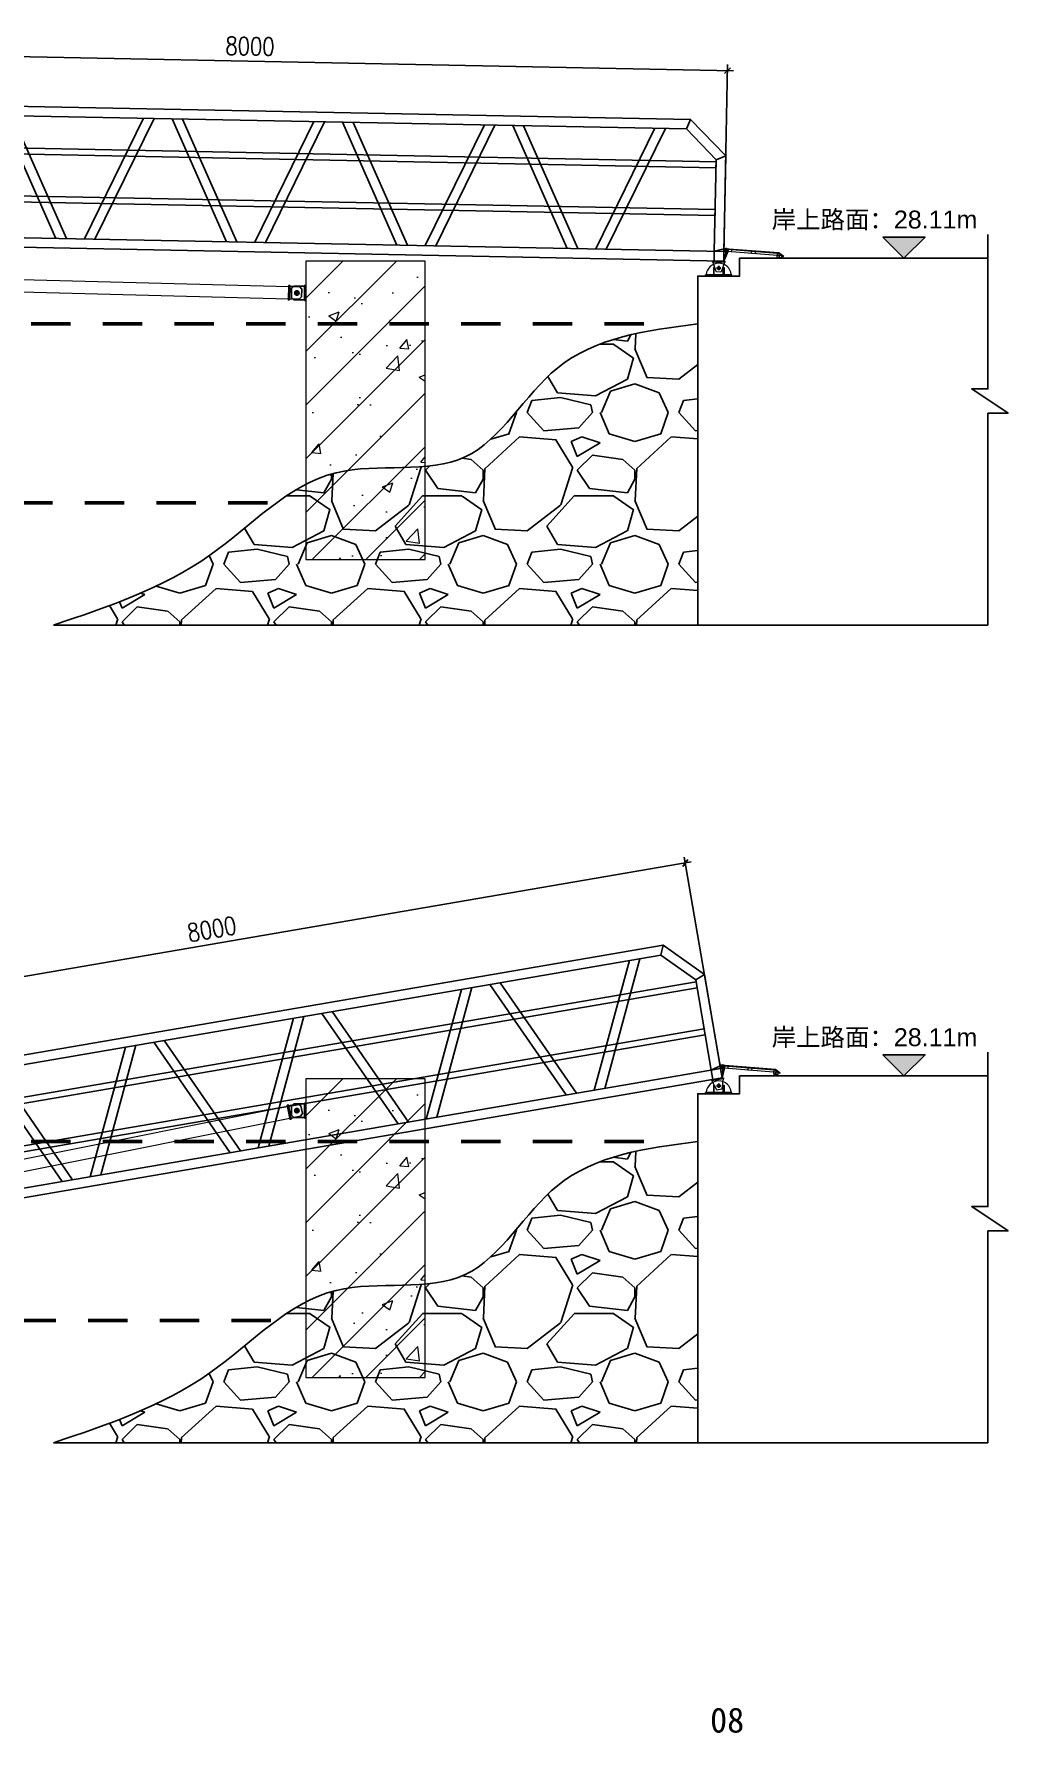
# Model space of a CAD drawing. Header units: millimetres. Extents: x 11827 to 862553, y 15071 to 134256.
# Drawn here: x 665599 to 673753, y 85009 to 99238 of the extents above; entities that cross this region are included whole.
import ezdxf
from ezdxf.enums import TextEntityAlignment as Align

# ---------------------------------------------------------------- set-up
doc = ezdxf.new("R2010")
doc.units = ezdxf.units.MM
doc.linetypes.add('CENTER', pattern=[2, 1.25, -0.25, 0.25, -0.25])
doc.linetypes.add('CENTER2', pattern=[28.575, 19.05, -3.175, 3.175, -3.175])
for name, color, linetype, lineweight in [('图框', 7, 'Continuous', 13), ('文本', 3, 'Continuous', 13), ('结构', 52, 'Continuous', 18), ('铝斜撑', 241, 'Continuous', 9)]:
    doc.layers.add(name, color=color, linetype=linetype, lineweight=lineweight)
doc.layers.add('铝横梁', color=220, linetype='Continuous')
doc.layers.add('铝通', color=4, linetype='Continuous')
doc.styles.add('HZTXT', font='txtw.shx', dxfattribs={"width": 0.8, "bigfont": 'hztxtw.shx'})
doc.styles.get("Standard").update_dxf_attribs({"font": 'arial.ttf'})
doc.styles.add('宋体', font='')
doc.styles.get('宋体').set_extended_font_data('SimSun')
doc.dimstyles.new('DIM-50', dxfattribs={"dimscale": 50, "dimtxt": 3, "dimasz": 1, "dimexe": 1, "dimexo": 1, "dimgap": 1, "dimtad": 1, "dimdec": 1, "dimdsep": 46, "dimtxsty": 'HZTXT', "dimblk": 'OBLIQUE', "dimblk1": 'ARCHTICK', "dimblk2": 'OBLIQUE', "dimcen": 0, "dimdle": 1, "dimclrd": 9, "dimclre": 9, "dimclrt": 2, "dimadec": 1, "dimazin": 0, "dimtfac": 1, "dimtdec": 1, "dimtix": 1, "dimtmove": 2, "dimatfit": 3, "dimldrblk": 'OBLIQUE', "dimfxl": 15, "dimtolj": 1, "dimtzin": 0, "dimarcsym": 1})

# ---------------------------------------------------------------- blocks, each defined once
blk = doc.blocks.new('GW-R')
at = {"color": 3, "linetype": 'CENTER2'}
for p, q in [((8398, 1960), (8368, 1960)), ((8383, 1945), (8383, 1975))]:
    blk.add_line(p, q, dxfattribs=at)
at = {"color": 1, "linetype": 'CENTER', "ltscale": 0.52}
for p, q in [((8369, 1960), (8397, 1960)), ((8383, 1974), (8383, 1946))]:
    blk.add_line(p, q, dxfattribs=at)
blk.add_lwpolyline([(8443, 2035), (8323, 2035), (8323, 2025), (8443, 2025)], close=True)
at = {"color": 0}
for points in [[(8360, 1942), (8323, 2025)], [(8406, 1942), (8443, 2025)]]:
    blk.add_lwpolyline(points, dxfattribs=at)
blk.add_lwpolyline([(8406, 1942, -0.317501), (8397, 1935), (8370, 1935, -0.317501), (8360, 1942)], format="xyb")
blk.add_circle((8383, 1960), 9)
blk.add_circle((8383, 1960), 9)
blk.add_arc((8383, 1960), 55, 144.9944, 35.0056)
blk = doc.blocks.new('A$C1CD0366B')
at = {"color": 1, "linetype": 'CENTER', "ltscale": 0.52}
for p, q in [((46, 50), (74, 50)), ((60, 36), (60, 64))]:
    blk.add_line(p, q, dxfattribs=at)
blk.add_lwpolyline([(0, 100), (0, 0), (10, 0), (10, 100)], close=True)
blk.add_lwpolyline([(10, 100), (87, 74, -0.315452), (90, 69), (90, 31, -0.315452), (87, 26), (10, 0)], format="xyb")
blk.add_circle((60, 50), 11)
blk = doc.blocks.new('*U46')
at = {"layer": '铝横梁'}
for points in [[(-163, -510), (-638, 510)], [(-75, -510), (-550, 510)], [(75, -510), (550, 510)], [(163, -510), (638, 510)]]:
    blk.add_lwpolyline(points, dxfattribs=at)
blk = doc.blocks.new('*U47')
at = {"color": 0, "linetype": 'ByBlock', "lineweight": -2, "transparency": 16777216}
for p in [(0, 0), (1427, 0), (2854, 0), (4281, 0), (5708, 0)]:
    blk.add_blockref('*U46', p, dxfattribs=at)
blk = doc.blocks.new('GW')
at = {"color": 3}
for points in [[(1209734, 2417378), (1209734, 2418178), (1209434, 2418478), (1202034, 2418478), (1201734, 2418178), (1201734, 2417378)], [(1202067, 2418398), (1202034, 2418478)], [(1209401, 2418398), (1209434, 2418478)], [(1209654, 2417378), (1209654, 2418145), (1209401, 2418398), (1202067, 2418398), (1201814, 2418145), (1201814, 2417378)], [(1201814, 2418145), (1201734, 2418178)], [(1209654, 2418145), (1209734, 2418178)]]:
    blk.add_lwpolyline(points, dxfattribs=at)
for points in [[(1201814, 2418128), (1209686, 2418128), (1209686, 2418078), (1201814, 2418078)], [(1201814, 2417728), (1209686, 2417728), (1209686, 2417678), (1201814, 2417678)]]:
    blk.add_lwpolyline(points, close=True)
blk.add_lwpolyline([(1201734, 2417378), (1209734, 2417378), (1209734, 2417298), (1201734, 2417298)], close=True, dxfattribs=at)
at = {"layer": '铝通'}
for points in [[(1201722, 2417404), (1201814, 2417378), (1201814, 2417298), (1201734, 2417298), (1201702, 2417379)], [(1209747, 2417404), (1209654, 2417378), (1209654, 2417298), (1209734, 2417298), (1209767, 2417379)]]:
    blk.add_lwpolyline(points, dxfattribs=at)
for points in [[(1201734, 2417378), (1201734, 2417322), (1201724, 2417322), (1201714, 2417378)], [(1209734, 2417378), (1209734, 2417322), (1209744, 2417322), (1209754, 2417378)]]:
    blk.add_lwpolyline(points, close=True, dxfattribs=at)
for centre in [(1201716, 2417388), (1209753, 2417388)]:
    blk.add_circle(centre, 7, dxfattribs=at)
for centre, start, end in [((1201716, 2417388), 69.0024, 213.7395), ((1209753, 2417388), 326.2605, 110.9976)]:
    blk.add_arc(centre, 17, start, end, dxfattribs=at)
for name, p in [('*U47', (1202882, 2417888)), ('GW-R', (1201301, 2415263))]:
    blk.add_blockref(name, p)
at = {"layer": '图框', "rotation": 270.000000000001}
blk.add_blockref('A$C1CD0366B', (1201724, 2417298), dxfattribs=at)
blk = doc.blocks.new('*U26')
at = {"color": 5, "const_width": 30}
blk.add_lwpolyline([(166, 0), (-166, 0)], dxfattribs=at)
blk = doc.blocks.new('*U27')
at = {"color": 0, "linetype": 'ByBlock', "lineweight": -2, "transparency": 16777216}
for p in [(0, 0), (600, 0), (1200, 0), (1800, 0), (2400, 0), (3000, 0), (3600, 0), (4200, 0), (4800, 0), (5400, 0), (6000, 0), (6600, 0), (7200, 0), (7800, 0), (8400, 0), (9000, 0), (9600, 0), (10200, 0), (10800, 0), (11400, 0), (12000, 0), (12600, 0), (13200, 0)]:
    blk.add_blockref('*U26', p, dxfattribs=at)
blk = doc.blocks.new('*U24')
at = {"color": 5, "const_width": 30}
blk.add_lwpolyline([(166, 0), (-166, 0)], dxfattribs=at)
blk = doc.blocks.new('*U25')
at = {"color": 0, "linetype": 'ByBlock', "lineweight": -2, "transparency": 16777216}
for p in [(0, 0), (600, 0), (1200, 0), (1800, 0), (2400, 0), (3000, 0), (3600, 0), (4200, 0), (4800, 0), (5400, 0), (6000, 0), (6600, 0), (7200, 0), (7800, 0), (8400, 0), (9000, 0), (9600, 0), (10200, 0), (10800, 0), (11400, 0), (12000, 0), (12600, 0), (13200, 0), (13800, 0), (14400, 0), (15000, 0), (15600, 0), (16200, 0)]:
    blk.add_blockref('*U24', p, dxfattribs=at)
blk = doc.blocks.new('JAGZZ')
at = {"color": 1, "linetype": 'CENTER2'}
for p, q in [((524725, 12996), (524689, 12996)), ((524707, 12979), (524707, 13014))]:
    blk.add_line(p, q, dxfattribs=at)
at = {"layer": '结构', "color": 4}
for p, q in [((524597, 12929), (524597, 12941)), ((524817, 12941), (524597, 12941)), ((524817, 12929), (524597, 12929)), ((524817, 12929), (524817, 12941))]:
    blk.add_line(p, q, dxfattribs=at)
for points in [[(524670, 12941), (524670, 13001), (524662, 13001), (524662, 12941)], [(524744, 12941), (524744, 13001), (524752, 13001), (524752, 12941)]]:
    blk.add_lwpolyline(points, close=True, dxfattribs=at)
at = {"layer": '结构'}
blk.add_circle((524707, 12996), 13, dxfattribs=at)
at = {"layer": '结构', "color": 4}
blk.add_arc((524707, 12931), 106, 5.7248, 174.2752, dxfattribs=at)
blk = doc.blocks.new('*U37')
at = {"color": 5, "const_width": 30}
blk.add_lwpolyline([(166, 0), (-166, 0)], dxfattribs=at)
blk = doc.blocks.new('*U38')
at = {"color": 0, "linetype": 'ByBlock', "lineweight": -2, "transparency": 16777216}
for p in [(0, 0), (600, 0), (1200, 0), (1800, 0), (2400, 0), (3000, 0), (3600, 0), (4200, 0), (4800, 0), (5400, 0), (6000, 0), (6600, 0), (7200, 0), (7800, 0), (8400, 0), (9000, 0), (9600, 0), (10200, 0), (10800, 0), (11400, 0), (12000, 0), (12600, 0), (13200, 0)]:
    blk.add_blockref('*U37', p, dxfattribs=at)
blk = doc.blocks.new('*U39')
at = {"color": 5, "const_width": 30}
blk.add_lwpolyline([(166, 0), (-166, 0)], dxfattribs=at)
blk = doc.blocks.new('*U40')
at = {"color": 0, "linetype": 'ByBlock', "lineweight": -2, "transparency": 16777216}
for p in [(0, 0), (600, 0), (1200, 0), (1800, 0), (2400, 0), (3000, 0), (3600, 0), (4200, 0), (4800, 0), (5400, 0), (6000, 0), (6600, 0), (7200, 0), (7800, 0), (8400, 0), (9000, 0), (9600, 0), (10200, 0), (10800, 0), (11400, 0), (12000, 0), (12600, 0), (13200, 0), (13800, 0), (14400, 0), (15000, 0), (15600, 0), (16200, 0)]:
    blk.add_blockref('*U39', p, dxfattribs=at)
blk = doc.blocks.new('_Oblique')
at = {"color": 0, "linetype": 'ByBlock', "lineweight": -2}
blk.add_line((-0.5, -0.5), (0.5, 0.5), dxfattribs=at)
blk = doc.blocks.new('*D48')
at = {"color": 9, "lineweight": -2, "transparency": 16777216}
for p, q in [((671454, 98930), (663355, 99089)), ((663375, 97543), (663406, 99138)), ((671373, 97386), (671405, 98981))]:
    blk.add_line(p, q, dxfattribs=at)
at = {"layer": 'Defpoints', "color": 0, "transparency": 16777216}
for p in [(663405, 99088), (663374, 97493), (671372, 97336)]:
    blk.add_point(p, dxfattribs=at)
at = {"color": 9, "lineweight": -2, "transparency": 16777216, "xscale": 50, "yscale": 50, "zscale": 50}
for p, rotation in [((663405, 99088), 178.8760796570561), ((671404, 98931), 358.8760796570561)]:
    blk.add_blockref('_Oblique', p, dxfattribs=dict(at, rotation=rotation))
at = {"color": 2, "transparency": 16777216, "insert": (667407, 99135), "char_height": 150, "attachment_point": 5, "rotation": 358.8761, "style": 'HZTXT'}
blk.add_mtext('\\A1;8000', dxfattribs=at)
blk = doc.blocks.new('_ArchTick')
at = {"color": 0, "linetype": 'ByBlock', "lineweight": 100, "const_width": 0.15}
blk.add_lwpolyline([(-0.5, -0.5), (0.5, 0.5)], dxfattribs=at)
blk = doc.blocks.new('*D49')
at = {"color": 9, "lineweight": -2, "transparency": 16777216}
for p, q in [((671100, 92304), (663117, 90932)), ((671352, 90545), (671043, 92344)), ((663467, 89190), (663158, 90990))]:
    blk.add_line(p, q, dxfattribs=at)
at = {"layer": 'Defpoints', "color": 0, "transparency": 16777216}
for p in [(663167, 90941), (671360, 90495), (663476, 89141)]:
    blk.add_point(p, dxfattribs=at)
at = {"color": 9, "lineweight": -2, "transparency": 16777216, "xscale": 50, "yscale": 50, "zscale": 50}
for p, rotation in [((671051, 92295), 9.746884689865425), ((663167, 90941), 189.7468846898654)]:
    blk.add_blockref('_Oblique', p, dxfattribs=dict(at, rotation=rotation))
at = {"color": 2, "transparency": 16777216, "insert": (667088, 91741), "char_height": 150, "attachment_point": 5, "rotation": 9.7469, "style": 'HZTXT'}
blk.add_mtext('\\A1;8000', dxfattribs=at)
blk = doc.blocks.new('M-ARM-b')
at = {"color": 4}
for points in [[(202176, 25902), (202096, 25902), (202076, 25882), (202076, 25817), (202096, 25797), (202176, 25797)], [(202176, 25789), (202176, 25909), (202186, 25909), (202186, 25789), (202176, 25789)], [(208807, 25789), (208807, 25909), (208797, 25909), (208797, 25789), (208807, 25789)], [(208807, 25902), (208887, 25902), (208907, 25882), (208907, 25817), (208887, 25797), (208807, 25797)]]:
    blk.add_lwpolyline(points, dxfattribs=at)
for centre in [(202116, 25849), (208867, 25849)]:
    blk.add_circle(centre, 18, dxfattribs=at)
at = {"layer": 'Defpoints', "color": 4, "linetype": 'CENTER', "ltscale": 5}
for points in [[(202093, 25849), (202139, 25849)], [(202116, 25872), (202116, 25826)], [(208890, 25849), (208844, 25849)], [(208867, 25872), (208867, 25826)]]:
    blk.add_lwpolyline(points, dxfattribs=at)
at = {"layer": '铝斜撑', "color": 4}
blk.add_lwpolyline([(208797, 25799), (208797, 25899), (202186, 25899), (202186, 25799), (208797, 25799)], dxfattribs=at)
blk = doc.blocks.new('ZZ-2')
blk.add_lwpolyline([(125607, 24331), (125517, 24331), (125497, 24311), (125497, 24236), (125517, 24216), (125607, 24216)])
blk.add_lwpolyline([(125617, 24211), (125607, 24211), (125607, 24336), (125617, 24336)], close=True)
blk.add_circle((125542, 24274), 18)
at = {"layer": 'Defpoints', "color": 1, "linetype": 'CENTER', "ltscale": 5}
for points in [[(125519, 24274), (125565, 24274)], [(125542, 24297), (125542, 24251)]]:
    blk.add_lwpolyline(points, dxfattribs=at)
at = {"layer": 'Defpoints', "color": 1, "linetype": 'CENTER', "ltscale": 2}
for points in [[(125602, 24311), (125612, 24311), (125622, 24311)], [(125602, 24236), (125612, 24236), (125622, 24236)]]:
    blk.add_lwpolyline(points, dxfattribs=at)
for points in [[(125617, 24302), (125617, 24320), (125607, 24320), (125607, 24302)], [(125617, 24227), (125617, 24245), (125607, 24245), (125607, 24227)]]:
    blk.add_lwpolyline(points, close=True, dxfattribs=at)
blk = doc.blocks.new('A$C32F71815')
at = {"layer": '铝斜撑', "linetype": 'Continuous'}
for p, q in [((3, 20), (0, 20)), ((0, 20), (0, 0)), ((40, 0), (0, 0)), ((3, 20), (3, 3)), ((40, 3), (3, 3)), ((40, 0), (40, 3))]:
    blk.add_line(p, q, dxfattribs=at)
blk = doc.blocks.new('A$C42B83C84')
at = {"layer": '图框', "lineweight": 0}
h = blk.add_hatch(dxfattribs=at)
h.set_pattern_fill('ANSI31', color=256, scale=0.5, style=0)
h.set_pattern_definition([(45, (82514.4754, -36464.1272), (-1.122532015, 1.122532015), [])])
edge = h.paths.add_edge_path(flags=17)
edge.add_arc((15, 30), 6.5, 0, 360)
edge = h.paths.add_edge_path()
edge.add_arc((15, 30), 10, 0, 360)
for p, q in [((0, 25), (0, 45)), ((0, 45), (458, 45)), ((5, 25), (0, 25)), ((5, 40), (5, 25)), ((457, 40), (5, 40)), ((457, 40), (497, 15)), ((458, 45), (500, 19)), ((462, 7), (462, 23)), ((467, 7), (467, 23)), ((497, 15), (500, 19))]:
    blk.add_line(p, q, dxfattribs=at)
for points in [[(29, 20), (29, 40), (444, 40), (444, 20)], [(59, 40), (59, 20), (29, 20), (29, 40)], [(259, 40), (259, 20), (229, 20), (229, 40)]]:
    blk.add_lwpolyline(points, close=True, dxfattribs=at)
blk.add_lwpolyline([(444, 20), (444, 10, 0.414214), (454, 0), (474, 0, 0.414214), (484, 10), (484, 20)], format="xyb", dxfattribs=at)
blk.add_lwpolyline([(458, 0), (458, 7), (470, 7), (470, 0)], dxfattribs=at)
for radius in [10, 6.5]:
    blk.add_circle((15, 30), radius, dxfattribs=at)
blk.add_blockref('A$C32F71815', (444, 20), dxfattribs=at)

msp = doc.modelspace()

# ---------------------------------------------------------------- hatches: boundary and pattern name
h = msp.add_hatch(color=256)
h.dxf.hatch_style = 1
h.paths.add_polyline_path([(672881.7, 97360.19), (672704.93, 97536.96), (673058.48, 97536.96)])
h = msp.add_hatch()
h.set_pattern_fill('GRAVEL', color=256, scale=50)
h.set_pattern_definition([(228.012788, (413725.76, 4618.93), (-10160, -11430), [170.8607, -16915.242]), (184.96974, (413611.464, 4491.93), (15239.999994, 1270.000072), [293.2024, -29027.0244]), (132.510447, (413319.364, 4466.53), (12700.000005, -13969.999995), [206.741, -20467.3614]), (267.27369, (412824.064, 4149.03), (1270.000003, 25400), [267.002, -26433.2187]), (292.833654, (412811.364, 3882.33), (-6350, 15240), [261.817, -25919.904]), (357.27369, (412912.964, 3641.03), (-25400, 1270.000003), [267.002, -26433.2187]), (37.69424, (413179.664, 3628.33), (-16509.999999, -12700.000001), [353.097, -34956.5577]), (72.255328, (413459.064, 3844.23), (8890.000002, 27939.999999), [333.36, -33002.6283]), (121.429566, (413560.664, 4161.73), (-10160.000001, 16509.999999), [267.9065, -26522.773]), (175.23636, (413420.96, 4390.33), (13970, -1270.000002), [305.8566, -14986.9685]), (222.397438, (413116.164, 4415.732), (-15239.9999995, -13970.0000005), [395.539, -39158.386]), (138.814075, (414081.36, 4136.33), (-8890, 7620), [135.002, -13365.283]), (171.469234, (413979.764, 4225.23), (16510, -2539.999997), [256.841, -25427.3195]), (225, (413725.8, 4263.3), (-2e-13, -1270), [179.6047, -1616.4466]), (203.19859, (413636.86, 4415.73), (6350, 2540), [96.7207, -9575.311]), (291.80141, (413547.96, 4377.63), (-1270, 3810), [136.783, -6702.3765]), (30.96376, (413598.76, 4250.63), (3810, 2540), [222.16, -7183.149]), (161.56505, (413789.26, 4364.93), (2540, -1270), [160.6436, -3855.449]), (16.38954, (412811.364, 4377.63), (12700, 3810), [225.044, -22279.4133]), (70.346176, (413027.26, 4441.13), (-5080, -13970), [188.7995, -18691.108]), (293.19859, (413789.26, 4618.93), (-2540, 6350), [193.44, -9478.592]), (343.61046, (413865.464, 4441.13), (-12700, 3810), [225.044, -22279.4133]), (339.443955, (412811.36, 3590.23), (-6350, 2540), [217.0176, -10633.867]), (294.77514, (413014.56, 3514.03), (-6350.000008, 13969.999997), [181.836, -18001.7967]), (66.80141, (413801.96, 3348.93), (2540, 6350), [193.44, -9478.592]), (17.354025, (413878.164, 3526.73), (-16510, -5080.000001), [212.8914, -21076.188]), (69.443955, (413179.66, 3348.93), (-2540, -6350), [108.509, -10742.376]), (101.30993, (413725.76, 3348.93), (-1270, 5080), [64.7573, -6410.9975]), (165.96376, (413713.06, 3412.43), (3810, -1270), [261.817, -4974.5273]), (186.009006, (413459.064, 3475.93), (12700, 1270), [242.6335, -24020.6824]), (303.69007, (413598.76, 4136.33), (-1270, 2540), [183.162, -4395.888]), (353.157227, (413700.364, 3983.93), (21590, -2539.999999), [319.7784, -31658.0045]), (60.945396, (414017.86, 3945.83), (-5080, -8890), [130.754, -12944.696]), (90, (414081.4, 4060.1), (-1270, 1270), [76.2, -1193.8]), (120.256437, (413433.66, 3514.03), (5080, -8890), [176.4335, -17466.9704]), (48.012787, (413344.76, 3666.43), (10160, 11430), [341.7214, -16744.381]), (0, (413573.4, 3920.4), (1270, 1270), [330.2, -939.8]), (325.304846, (413903.564, 3920.43), (12700.000005, -8889.999993), [200.805, -19879.6584]), (254.054604, (414068.66, 3806.13), (-1270, -5080), [184.9145, -9060.825]), (207.645975, (414017.864, 3628.33), (-24130.000001, -12699.999998), [301.0725, -29806.232]), (175.426079, (413751.164, 3488.63), (-16510, 1270), [318.5147, -31532.923])])
edge = h.paths.add_edge_path()
edge.add_spline(control_points=[(671156.07, 96810.19), (670727.04, 96754.13), (669924.63, 96649.3), (669317.82, 95455.03), (667985.56, 95761.43), (667075.91, 94727.23), (666217.82, 94440.15), (665762.01, 94287.65)], knot_values=[0, 0, 0, 0, 1232.4951549, 2305.06569416, 3392.34089239, 4656.95304614, 6089.8050604, 6089.8050604, 6089.8050604, 6089.8050604], degree=3, periodic=0)
edge.add_line((665762.01, 94287.65), (671156.07, 94287.65))
edge.add_line((671156.07, 94287.65), (671156.07, 96810.19))
h = msp.add_hatch(color=256)
h.dxf.hatch_style = 1
h.paths.add_polyline_path([(672881.7, 90512.49), (672704.93, 90689.26), (673058.48, 90689.26)])
h = msp.add_hatch()
h.set_pattern_fill('GRAVEL', color=256, scale=50)
h.set_pattern_definition([(228.012788, (413725.76, -2228.77), (-10160, -11430), [170.8607, -16915.242]), (184.96974, (413611.464, -2355.77), (15239.999994, 1270.000072), [293.2024, -29027.0244]), (132.510447, (413319.364, -2381.17), (12700.000005, -13969.999995), [206.741, -20467.3614]), (267.27369, (412824.064, -2698.67), (1270.000003, 25400), [267.002, -26433.2187]), (292.833654, (412811.364, -2965.37), (-6350, 15240), [261.817, -25919.904]), (357.27369, (412912.964, -3206.67), (-25400, 1270.000003), [267.002, -26433.2187]), (37.69424, (413179.664, -3219.37), (-16509.999999, -12700.000001), [353.097, -34956.5577]), (72.255328, (413459.064, -3003.47), (8890.000002, 27939.999999), [333.36, -33002.6283]), (121.429566, (413560.664, -2685.97), (-10160.000001, 16509.999999), [267.9065, -26522.773]), (175.23636, (413420.96, -2457.37), (13970, -1270.000002), [305.8566, -14986.9685]), (222.397438, (413116.164, -2431.968), (-15239.9999995, -13970.0000005), [395.539, -39158.386]), (138.814075, (414081.36, -2711.37), (-8890, 7620), [135.002, -13365.283]), (171.469234, (413979.764, -2622.47), (16510, -2539.999997), [256.841, -25427.3195]), (225, (413725.8, -2584.4), (-2e-13, -1270), [179.6047, -1616.4466]), (203.19859, (413636.86, -2431.97), (6350, 2540), [96.7207, -9575.311]), (291.80141, (413547.96, -2470.07), (-1270, 3810), [136.783, -6702.3765]), (30.96376, (413598.76, -2597.07), (3810, 2540), [222.16, -7183.149]), (161.56505, (413789.26, -2482.77), (2540, -1270), [160.6436, -3855.449]), (16.38954, (412811.364, -2470.07), (12700, 3810), [225.044, -22279.4133]), (70.346176, (413027.26, -2406.57), (-5080, -13970), [188.7995, -18691.108]), (293.19859, (413789.26, -2228.77), (-2540, 6350), [193.44, -9478.592]), (343.61046, (413865.464, -2406.57), (-12700, 3810), [225.044, -22279.4133]), (339.443955, (412811.36, -3257.47), (-6350, 2540), [217.0176, -10633.867]), (294.77514, (413014.56, -3333.67), (-6350.000008, 13969.999997), [181.836, -18001.7967]), (66.80141, (413801.96, -3498.77), (2540, 6350), [193.44, -9478.592]), (17.354025, (413878.164, -3320.97), (-16510, -5080.000001), [212.8914, -21076.188]), (69.443955, (413179.66, -3498.77), (-2540, -6350), [108.509, -10742.376]), (101.30993, (413725.76, -3498.77), (-1270, 5080), [64.7573, -6410.9975]), (165.96376, (413713.06, -3435.27), (3810, -1270), [261.817, -4974.5273]), (186.009006, (413459.064, -3371.77), (12700, 1270), [242.6335, -24020.6824]), (303.69007, (413598.76, -2711.37), (-1270, 2540), [183.162, -4395.888]), (353.157227, (413700.364, -2863.77), (21590, -2539.999999), [319.7784, -31658.0045]), (60.945396, (414017.86, -2901.87), (-5080, -8890), [130.754, -12944.696]), (90, (414081.4, -2787.6), (-1270, 1270), [76.2, -1193.8]), (120.256437, (413433.66, -3333.67), (5080, -8890), [176.4335, -17466.9704]), (48.012787, (413344.76, -3181.27), (10160, 11430), [341.7214, -16744.381]), (0, (413573.4, -2927.3), (1270, 1270), [330.2, -939.8]), (325.304846, (413903.564, -2927.27), (12700.000005, -8889.999993), [200.805, -19879.6584]), (254.054604, (414068.66, -3041.57), (-1270, -5080), [184.9145, -9060.825]), (207.645975, (414017.864, -3219.37), (-24130.000001, -12699.999998), [301.0725, -29806.232]), (175.426079, (413751.164, -3359.07), (-16510, 1270), [318.5147, -31532.923])])
edge = h.paths.add_edge_path()
edge.add_spline(control_points=[(671156.07, 89962.49), (670727.04, 89906.43), (669924.63, 89801.6), (669317.82, 88607.33), (667985.56, 88913.73), (667075.91, 87879.53), (666217.82, 87592.45), (665762.01, 87439.95)], knot_values=[0, 0, 0, 0, 1232.4951549, 2305.06569416, 3392.34089239, 4656.95304614, 6089.8050604, 6089.8050604, 6089.8050604, 6089.8050604], degree=3, periodic=0)
edge.add_line((665762.01, 87439.95), (671156.07, 87439.95))
edge.add_line((671156.07, 87439.95), (671156.07, 89962.49))
at = {"layer": '结构'}
h = msp.add_hatch(dxfattribs=at)
h.set_pattern_fill('ANSI31', color=256, scale=100)
h.set_pattern_definition([(45, (409564.37, -88.42), (-224.5064, 224.5064), [])])
h.paths.add_polyline_path([(668874.69, 97335.25), (667874.69, 97335.25), (667874.69, 94835.25), (668874.69, 94835.25)])
h = msp.add_hatch(dxfattribs=at)
h.set_pattern_fill('AR-CONC', color=256, scale=5)
h.set_pattern_definition([(50, (409564.4, -88.4), (910.9233, -79.6954), [95.25, -1047.75]), (355, (409564.4, -88.4), (-176.217, 955.2842), [76.2, -838.203]), (100.45144, (409640.3, -95.1), (734.7062, 875.5888), [80.95, -890.4512]), (46.1842, (409564.4, 165.6), (1355.395, -210.2116), [142.875, -1571.625]), (96.63556, (409677.3, 148), (1187.0207, 1237.1306), [121.425, -1335.678]), (351.18415, (409564.4, 165.6), (1187.021, 1237.1306), [114.3, -1257.299]), (21, (409691.4, 102.1), (758.072, -511.326), [95.25, -1047.75]), (326, (409691.4, 102.1), (309.01, 920.9398), [76.2, -838.2]), (71.45144, (409754.5, 59.5), (1067.082, 409.6138), [80.95, -890.4497]), (37.5, (409564.37, -88.42), (15.443, 422.7752), [0, -828.04, 0, -850.9, 0, -841.375]), (7.5, (409564.37, -88.4), (334.0983, 500.9029), [0, -485.14, 0, -808.99, 0, -320.675]), (327.5, (409281.16, -88.42), (677.95298, -28.6437), [0, -317.5, 0, -990.6, 0, -1314.45]), (317.5, (409154.16, -88.4), (740.6459, 127.1325), [0, -412.75, 0, -657.86, 0, -933.45])])
h.paths.add_polyline_path([(668874.69, 97335.25), (667874.69, 97335.25), (667874.69, 94835.25), (668874.69, 94835.25)])
h = msp.add_hatch(dxfattribs=at)
h.set_pattern_fill('ANSI31', color=256, scale=100)
h.set_pattern_definition([(45, (409564.37, -6936.12), (-224.5064, 224.5064), [])])
h.paths.add_polyline_path([(668874.69, 90487.55), (667874.69, 90487.55), (667874.69, 87987.55), (668874.69, 87987.55)])
h = msp.add_hatch(dxfattribs=at)
h.set_pattern_fill('AR-CONC', color=256, scale=5)
h.set_pattern_definition([(50, (409564.4, -6936.1), (910.9233, -79.6954), [95.25, -1047.75]), (355, (409564.4, -6936.1), (-176.217, 955.2842), [76.2, -838.203]), (100.45144, (409640.3, -6942.8), (734.7062, 875.5888), [80.95, -890.4512]), (46.1842, (409564.4, -6682.1), (1355.395, -210.2116), [142.875, -1571.625]), (96.63556, (409677.3, -6699.6), (1187.0207, 1237.1306), [121.425, -1335.678]), (351.18415, (409564.4, -6682.1), (1187.021, 1237.1306), [114.3, -1257.299]), (21, (409691.4, -6745.6), (758.072, -511.326), [95.25, -1047.75]), (326, (409691.4, -6745.6), (309.01, 920.9398), [76.2, -838.2]), (71.45144, (409754.5, -6788.2), (1067.082, 409.6138), [80.95, -890.4497]), (37.5, (409564.37, -6936.12), (15.443, 422.7752), [0, -828.04, 0, -850.9, 0, -841.375]), (7.5, (409564.37, -6936.1), (334.0983, 500.9029), [0, -485.14, 0, -808.99, 0, -320.675]), (327.5, (409281.16, -6936.12), (677.95298, -28.6437), [0, -317.5, 0, -990.6, 0, -1314.45]), (317.5, (409154.16, -6936.1), (740.6459, 127.1325), [0, -412.75, 0, -657.86, 0, -933.45])])
h.paths.add_polyline_path([(668874.69, 90487.55), (667874.69, 90487.55), (667874.69, 87987.55), (668874.69, 87987.55)])

# ---------------------------------------------------------------- linework, layer by layer
for points in [[(672704.93, 97536.96), (672881.7, 97360.19), (673058.48, 97536.96), (672704.93, 97536.96)], [(673584.04, 97557.33), (673584.04, 96264.61), (673449.96, 96264.61), (673752.77, 96061.68), (673584.04, 96061.7), (673584.04, 94287.65)], [(673584.04, 97360.19), (671506.07, 97360.19), (671506.07, 97210.19), (671156.07, 97210.19), (671156.07, 94287.65)], [(671156.07, 94287.65), (665762.01, 94287.65)], [(673584.04, 94287.65), (671156.07, 94287.65)], [(672704.93, 90689.26), (672881.7, 90512.49), (673058.48, 90689.26), (672704.93, 90689.26)], [(673584.04, 90709.63), (673584.04, 89416.91), (673449.96, 89416.91), (673752.77, 89213.98), (673584.04, 89214), (673584.04, 87439.95)], [(673584.04, 90512.49), (671506.07, 90512.49), (671506.07, 90362.49), (671156.07, 90362.49), (671156.07, 87439.95)], [(671156.07, 87439.95), (665762.01, 87439.95)], [(673584.04, 87439.95), (671156.07, 87439.95)]]:
    msp.add_lwpolyline(points)
for points in [[(671156.07, 96810.19), (669980.48, 96440), (669208.51, 95695.38), (668129.29, 95563.24), (667070.24, 94872.11), (665762.01, 94287.65)], [(671156.07, 89962.49), (669980.48, 89592.3), (669208.51, 88847.68), (668129.29, 88715.54), (667070.24, 88024.41), (665762.01, 87439.95)]]:
    msp.add_spline(points, degree=3)
for points in [[(667874.69, 97335.25), (667874.69, 94835.25), (668874.69, 94835.25), (668874.69, 97335.25), (667874.69, 97335.25)], [(667874.69, 90487.55), (667874.69, 87987.55), (668874.69, 87987.55), (668874.69, 90487.55), (667874.69, 90487.55)]]:
    msp.add_lwpolyline(points, dxfattribs=at)

# ---------------------------------------------------------------- block references
at = {"xscale": -1}
for p, rotation in [((1825459.91, -2343068.93), 358.8760677087605), ((2264986.23, -2088461.47), 9.746872742625188)]:
    msp.add_blockref('GW', p, dxfattribs=dict(at, rotation=rotation))
for p, rotation in [((458332.15, 76652.38), 358.5120619299827), ((468076.8, 23856.84), 11.3258265786496)]:
    msp.add_blockref('M-ARM-b', p, dxfattribs=dict(rotation=rotation))
at = {"color": 0}
for p in [(146624.01, 84280.7), (146624.01, 77433)]:
    msp.add_blockref('JAGZZ', p, dxfattribs=at)
for name, p in [('ZZ-2', (542257.27, 72795.29)), ('*U40', (654338.95, 96810.19)), ('*U38', (654190.18, 95310.19)), ('ZZ-2', (542257.27, 65947.59)), ('*U25', (654338.95, 89962.49)), ('*U27', (654217.33, 88462.49))]:
    msp.add_blockref(name, p)
at = {"layer": '图框', "lineweight": 0, "rotation": 355.5589868011131}
for p in [(671375.02, 97397.27), (671345.85, 90558.44)]:
    msp.add_blockref('A$C42B83C84', p, dxfattribs=at)

# ---------------------------------------------------------------- texts
for p in [(671774.2, 97608.65), (671774.2, 90760.95)]:
    msp.add_text('岸上路面：28.11m', height=150).set_placement(p)
at = {"layer": '文本', "style": '宋体'}
msp.add_text('08', height=210, dxfattribs=at).set_placement((671258.97, 85117.25), align=Align.MIDDLE_LEFT)

# ---------------------------------------------------------------- dimensions: what is measured, and where the dimension line sits
for p1, p2, distance, picture, middle in [((671372.24, 97336.39), (663373.78, 97493.31), -1595.28, '*D48', (667406.76, 99134.8)), ((671360.34, 90495.4), (663475.81, 89141.03), -1826.11, '*D49', (667087.76, 91741.16))]:
    dim = msp.add_aligned_dim(p1=p1, p2=p2, distance=distance, dimstyle='DIM-50')
    dim.commit()
    dim.dimension.update_dxf_attribs({"geometry": picture, "text_midpoint": middle})

doc.saveas('drawing.dxf')
